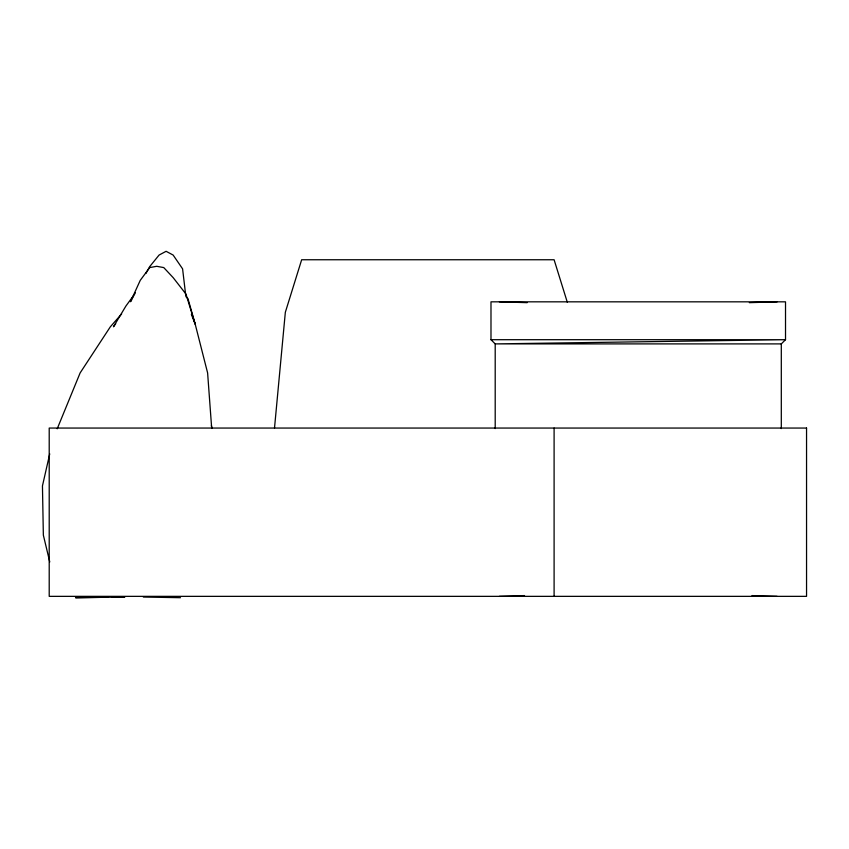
<?xml version="1.0" encoding="UTF-8"?>
<svg xmlns="http://www.w3.org/2000/svg" width="849" height="849" viewBox="0 0 849 849"><rect width="100%" height="100%" fill="white"/><g stroke="black" fill="none" stroke-linecap="round" stroke-linejoin="round"><path stroke-width="1.27" d="M495.2 428.575L495.2 343.898L490.987 339.696L490.987 301.83L785.516 301.83L785.516 339.696L781.303 343.898L781.303 428.575M274.503 428.055L285.338 312.273L301.66 259.752L554.1 259.752L567.312 302.265M49.73 453.875L42.45 485.915L43.352 535.135L49.762 561.953M57.212 428.787L80.124 372.934L110.338 326.801L121.64 313.939M132.338 298.328L135.426 292.682M145.922 273.495L149.626 266.713L159.071 255.061L166.107 251.304L173.143 255.061L182.588 268.846L185.804 296.025M131.882 299.538L130.491 301.724L140.244 280.361L149.689 267.584L156.725 266.299L163.761 267.584L173.207 277.687L185.952 294.041L195.206 324.18L207.612 372.934L211.677 428.151M115.729 323.681L113.458 326.801L125.928 306.011L133.463 295.707M749.327 302.668L777.1 301.83M499.403 596.348L524.533 595.584M107.95 597.271L75.519 597.696L124.824 597.049L111.845 597.218M490.987 339.696L785.516 339.696L495.2 343.898L781.303 343.898M180.497 597.696L143.332 597.049M499.403 301.83L527.176 302.668M751.97 595.584L777.1 596.348M186.09 296.853L187.937 298.54L195.206 324.18L191.365 314.406M211.401 425.529L211.921 428.087M554.1 428.055L554.1 596.348M806.55 428.055L49.21 428.055L49.21 596.348L806.55 596.348L806.55 428.055"/></g></svg>
